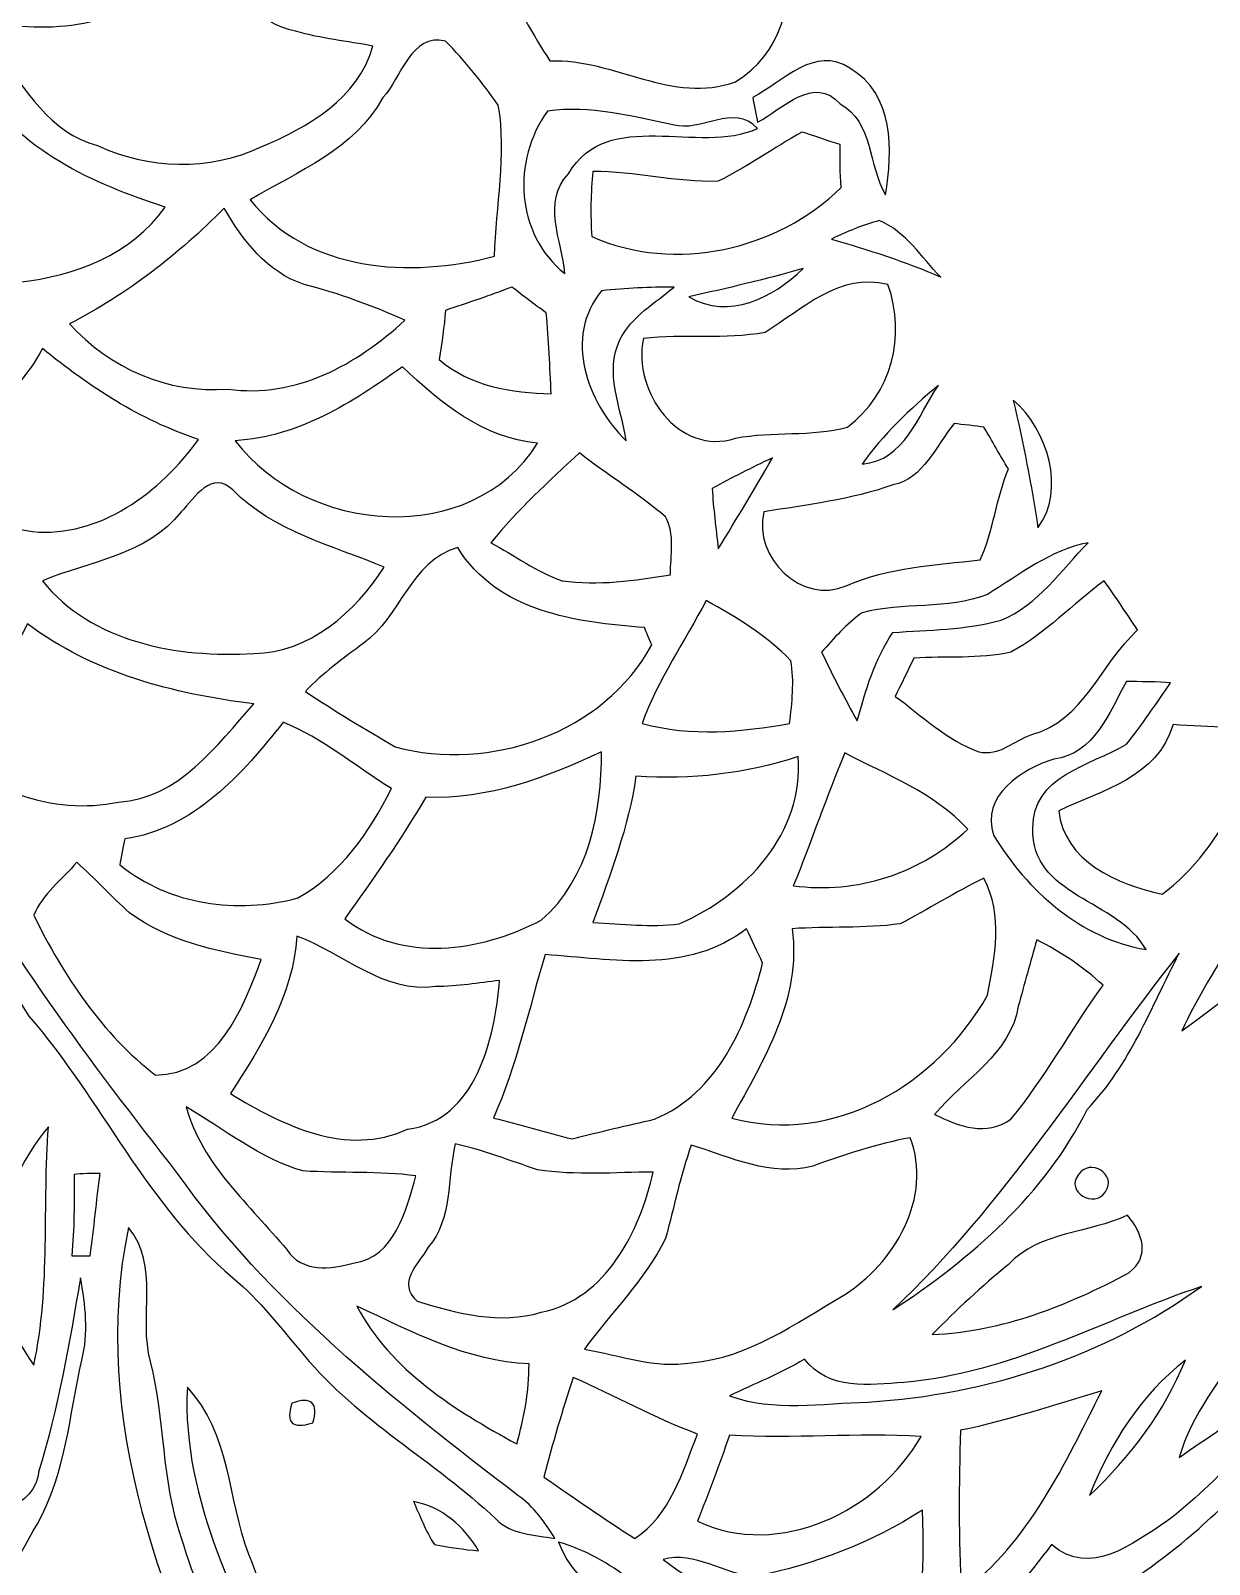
# Model space of a CAD drawing. Extents: x -110 to 93, y -182 to 230.
# Drawn here: x -78.02 to -45.53, y -89.37 to -47.1 of the extents above; entities that cross this region are included whole.
import ezdxf

# ---------------------------------------------------------------- set-up
doc = ezdxf.new("R2010")
doc.units = 0
doc.header["$MEASUREMENT"] = 0
doc.layers.add('LAAG_1', color=7, linetype='CONTINUOUS')

msp = doc.modelspace()

# ---------------------------------------------------------------- linework, layer by layer
at = {"layer": 'LAAG_1', "color": 250}
for points, knots in [([(-64.2507, -44.716), (-62.7593, -45.4616), (-60.862, -46.1046), (-59.4393, -44.953), (-59.4393, -44.953), (-58.7614, -44.3771), (-57.8806, -44.6147), (-57.1349, -44.8852), (-57.1349, -44.8852), (-56.9658, -46.2748), (-57.3382, -47.7655), (-58.5921, -48.5108), (-58.5921, -48.5108), (-60.3203, -49.1555), (-61.9465, -47.8672), (-63.7085, -47.9351), (-63.7085, -47.9351), (-64.1828, -47.2238), (-64.5893, -46.444), (-65.0298, -45.6648), (-65.0298, -45.6648), (-64.7586, -45.3601), (-64.4875, -45.055), (-64.2507, -44.716), (-64.2507, -44.716), (-64.2507, -44.716), (-64.2507, -44.716), (-64.2507, -44.716)], [0, 0, 0, 0, 0.1428571, 0.1428571, 0.1428571, 0.1428571, 0.2857143, 0.2857143, 0.2857143, 0.2857143, 0.4285714, 0.4285714, 0.4285714, 0.4285714, 0.5714286, 0.5714286, 0.5714286, 0.5714286, 0.7142857, 0.7142857, 0.7142857, 0.7142857, 0.8571429, 0.8571429, 0.8571429, 0.8571429, 1, 1, 1, 1]), ([(-78.2782, -46.9857), (-76.4147, -47.1559), (-74.6188, -46.4782), (-73.2293, -45.2924), (-73.2293, -45.2924), (-72.4165, -45.9359), (-71.7727, -46.9184), (-70.722, -47.1223), (-70.722, -47.1223), (-70.0106, -47.3251), (-69.2989, -47.3924), (-68.5876, -47.5285), (-68.5876, -47.5285), (-68.9939, -48.9847), (-70.3834, -49.7649), (-71.6708, -50.3062), (-71.6708, -50.3062), (-73.0942, -50.9843), (-74.7882, -50.9171), (-76.1772, -50.273), (-76.1772, -50.273), (-77.4989, -49.9336), (-78.1766, -48.68), (-78.956, -47.6981), (-78.956, -47.6981), (-78.7863, -47.5285), (-78.4475, -47.1559), (-78.2783, -46.9857), (-78.2783, -46.9857), (-78.2783, -46.9857), (-78.2782, -46.9857), (-78.2782, -46.9857)], [0, 0, 0, 0, 0.125, 0.125, 0.125, 0.125, 0.25, 0.25, 0.25, 0.25, 0.375, 0.375, 0.375, 0.375, 0.5, 0.5, 0.5, 0.5, 0.625, 0.625, 0.625, 0.625, 0.75, 0.75, 0.75, 0.75, 0.875, 0.875, 0.875, 0.875, 1, 1, 1, 1]), ([(-68.3166, -48.9511), (-67.8082, -48.4094), (-67.5374, -47.1559), (-66.588, -47.3924), (-66.588, -47.3924), (-66.0463, -47.9351), (-65.572, -48.5455), (-65.1315, -49.1555), (-65.1315, -49.1555), (-64.8941, -50.5441), (-65.1991, -51.9331), (-65.2334, -53.3223), (-65.2334, -53.3223), (-67.571, -53.9317), (-70.3834, -53.7631), (-71.9761, -51.7641), (-71.9761, -51.7641), (-70.6546, -50.9843), (-69.096, -50.3749), (-68.3166, -48.9511), (-68.3166, -48.9511), (-68.3166, -48.9511), (-68.3166, -48.9511), (-68.3166, -48.9511)], [0, 0, 0, 0, 0.1666667, 0.1666667, 0.1666667, 0.1666667, 0.3333333, 0.3333333, 0.3333333, 0.3333333, 0.5, 0.5, 0.5, 0.5, 0.6666667, 0.6666667, 0.6666667, 0.6666667, 0.8333333, 0.8333333, 0.8333333, 0.8333333, 1, 1, 1, 1]), ([(-58.1176, -48.9511), (-57.3044, -48.5108), (-56.39, -47.4942), (-55.4411, -48.1385), (-55.4411, -48.1385), (-54.2206, -48.8498), (-54.2551, -50.4092), (-54.4584, -51.6284), (-54.4584, -51.6284), (-54.9322, -50.8152), (-54.797, -49.6289), (-55.712, -49.1213), (-55.712, -49.1213), (-56.4235, -48.3076), (-57.3044, -49.2564), (-57.9824, -49.6289), (-57.9824, -49.6289), (-58.016, -49.4598), (-58.084, -49.1213), (-58.1176, -48.9511), (-58.1176, -48.9511), (-58.1176, -48.9511), (-58.1176, -48.9511), (-58.1176, -48.9511)], [0, 0, 0, 0, 0.1666667, 0.1666667, 0.1666667, 0.1666667, 0.3333333, 0.3333333, 0.3333333, 0.3333333, 0.5, 0.5, 0.5, 0.5, 0.6666667, 0.6666667, 0.6666667, 0.6666667, 0.8333333, 0.8333333, 0.8333333, 0.8333333, 1, 1, 1, 1]), ([(-81.8361, -49.9336), (-81.0226, -49.5615), (-80.2773, -48.9847), (-79.4979, -48.5455), (-79.4979, -48.5455), (-78.346, -50.409), (-76.3131, -51.3233), (-74.3141, -51.9663), (-74.3141, -51.9663), (-75.2622, -53.288), (-76.7869, -53.864), (-78.346, -54.0337), (-78.346, -54.0337), (-80.7177, -53.898), (-82.8523, -52.374), (-83.9369, -50.273), (-83.9369, -50.273), (-83.2248, -50.1369), (-82.5137, -50.0696), (-81.8361, -49.9336), (-81.8361, -49.9336), (-81.8361, -49.9336), (-81.8361, -49.9336), (-81.8361, -49.9336)], [0, 0, 0, 0, 0.1666667, 0.1666667, 0.1666667, 0.1666667, 0.3333333, 0.3333333, 0.3333333, 0.3333333, 0.5, 0.5, 0.5, 0.5, 0.6666667, 0.6666667, 0.6666667, 0.6666667, 0.8333333, 0.8333333, 0.8333333, 0.8333333, 1, 1, 1, 1]), ([(-63.3017, -53.7967), (-64.657, -52.7123), (-64.7586, -50.6796), (-63.7762, -49.3236), (-63.7762, -49.3236), (-62.5904, -49.1555), (-61.4719, -49.4598), (-60.3203, -49.6972), (-60.3203, -49.6972), (-59.5402, -49.9336), (-58.6595, -49.0868), (-57.9824, -49.7992), (-57.9824, -49.7992), (-59.6086, -50.5441), (-62.116, -49.1887), (-63.2001, -51.0522), (-63.2001, -51.0522), (-63.9458, -51.8318), (-63.3691, -52.8816), (-63.3017, -53.7967), (-63.3017, -53.7967), (-63.3017, -53.7967), (-63.3017, -53.7967), (-63.3017, -53.7967)], [0, 0, 0, 0, 0.1666667, 0.1666667, 0.1666667, 0.1666667, 0.3333333, 0.3333333, 0.3333333, 0.3333333, 0.5, 0.5, 0.5, 0.5, 0.6666667, 0.6666667, 0.6666667, 0.6666667, 0.8333333, 0.8333333, 0.8333333, 0.8333333, 1, 1, 1, 1]), ([(-59.0667, -51.2549), (-58.2533, -50.8488), (-57.5422, -50.3409), (-56.7624, -49.9005), (-56.7624, -49.9005), (-56.491, -49.9672), (-55.9832, -50.1711), (-55.712, -50.2394), (-55.712, -50.2394), (-55.7118, -50.6449), (-55.712, -51.019), (-55.6781, -51.4252), (-55.6781, -51.4252), (-57.4399, -53.1531), (-60.252, -53.7967), (-62.5567, -52.7801), (-62.5567, -52.7801), (-62.5904, -52.1701), (-62.5904, -51.5607), (-62.5224, -50.9843), (-62.5224, -50.9843), (-61.3703, -50.9843), (-60.2183, -51.289), (-59.0667, -51.2549), (-59.0667, -51.2549), (-59.0667, -51.2549), (-59.0667, -51.2549), (-59.0667, -51.2549)], [0, 0, 0, 0, 0.1428571, 0.1428571, 0.1428571, 0.1428571, 0.2857143, 0.2857143, 0.2857143, 0.2857143, 0.4285714, 0.4285714, 0.4285714, 0.4285714, 0.5714286, 0.5714286, 0.5714286, 0.5714286, 0.7142857, 0.7142857, 0.7142857, 0.7142857, 0.8571429, 0.8571429, 0.8571429, 0.8571429, 1, 1, 1, 1]), ([(-88.0705, -50.4769), (-87.2574, -52.0352), (-87.0198, -53.7967), (-86.512, -55.457), (-86.512, -55.457), (-85.7321, -57.0158), (-85.0888, -58.6422), (-84.7498, -60.3703), (-84.7498, -60.3703), (-83.6993, -63.3513), (-82.1411, -66.1305), (-80.5823, -68.9082), (-80.5823, -68.9082), (-78.7523, -72.3982), (-76.3811, -75.5159), (-73.9751, -78.5999), (-73.9751, -78.5999), (-71.468, -82.123), (-68.0112, -84.867), (-64.5893, -87.4772), (-64.5893, -87.4772), (-64.1488, -87.7825), (-63.8441, -88.2222), (-63.5728, -88.6625), (-63.5728, -88.6625), (-64.115, -88.561), (-64.7925, -88.561), (-65.1991, -88.1208), (-65.1991, -88.1208), (-66.8936, -86.5278), (-68.9939, -85.4098), (-70.485, -83.614), (-70.485, -83.614), (-71.1288, -82.8685), (-71.7047, -82.0889), (-72.4503, -81.4789), (-72.4503, -81.4789), (-74.822, -79.4805), (-76.0759, -76.5661), (-78.0746, -74.2618), (-78.0746, -74.2618), (-80.2773, -70.8405), (-82.3442, -67.2821), (-83.8691, -63.4868), (-83.8691, -63.4868), (-84.5127, -61.5223), (-85.292, -59.5912), (-86.3085, -57.7949), (-86.3085, -57.7949), (-86.8506, -55.3213), (-87.7317, -52.9835), (-88.0705, -50.4769), (-88.0705, -50.4769), (-88.0705, -50.4769), (-88.0705, -50.4769), (-88.0705, -50.4769)], [0, 0, 0, 0, 0.0714286, 0.0714286, 0.0714286, 0.0714286, 0.1428571, 0.1428571, 0.1428571, 0.1428571, 0.2142857, 0.2142857, 0.2142857, 0.2142857, 0.2857143, 0.2857143, 0.2857143, 0.2857143, 0.3571429, 0.3571429, 0.3571429, 0.3571429, 0.4285714, 0.4285714, 0.4285714, 0.4285714, 0.5, 0.5, 0.5, 0.5, 0.5714286, 0.5714286, 0.5714286, 0.5714286, 0.6428571, 0.6428571, 0.6428571, 0.6428571, 0.7142857, 0.7142857, 0.7142857, 0.7142857, 0.7857143, 0.7857143, 0.7857143, 0.7857143, 0.8571429, 0.8571429, 0.8571429, 0.8571429, 0.9285714, 0.9285714, 0.9285714, 0.9285714, 1, 1, 1, 1]), ([(-76.9569, -55.1853), (-75.3643, -54.373), (-73.9411, -53.2546), (-72.6874, -52.0009), (-72.6874, -52.0009), (-72.179, -52.8816), (-71.5013, -53.7631), (-70.485, -54.1014), (-70.485, -54.1014), (-69.5364, -54.3395), (-68.6212, -54.6778), (-67.7065, -55.0844), (-67.7065, -55.0844), (-69.0279, -56.3038), (-70.722, -57.2521), (-72.5861, -56.9815), (-72.5861, -56.9815), (-74.2459, -57.1171), (-75.8385, -56.4058), (-76.957, -55.1853), (-76.957, -55.1853), (-76.957, -55.1853), (-76.9569, -55.1853), (-76.9569, -55.1853)], [0, 0, 0, 0, 0.1666667, 0.1666667, 0.1666667, 0.1666667, 0.3333333, 0.3333333, 0.3333333, 0.3333333, 0.5, 0.5, 0.5, 0.5, 0.6666667, 0.6666667, 0.6666667, 0.6666667, 0.8333333, 0.8333333, 0.8333333, 0.8333333, 1, 1, 1, 1]), ([(-55.949, -52.8478), (-55.5083, -52.6446), (-55.0681, -52.4423), (-54.6278, -52.3403), (-54.6278, -52.3403), (-53.882, -52.6446), (-53.4757, -53.3565), (-52.9337, -53.8982), (-52.9337, -53.8982), (-53.9164, -53.4584), (-54.9322, -53.1531), (-55.9491, -52.848), (-55.9491, -52.848), (-55.9491, -52.848), (-55.949, -52.8478), (-55.949, -52.8478)], [0, 0, 0, 0, 0.25, 0.25, 0.25, 0.25, 0.5, 0.5, 0.5, 0.5, 0.75, 0.75, 0.75, 0.75, 1, 1, 1, 1]), ([(-59.8798, -54.4408), (-58.8289, -54.2029), (-57.7787, -53.9659), (-56.7285, -53.6617), (-56.7285, -53.6617), (-57.5756, -54.4744), (-58.7614, -55.0844), (-59.8798, -54.4408), (-59.8798, -54.4408), (-59.8798, -54.4408), (-59.8798, -54.4408), (-59.8798, -54.4408)], [0, 0, 0, 0, 0.3333333, 0.3333333, 0.3333333, 0.3333333, 0.6666667, 0.6666667, 0.6666667, 0.6666667, 1, 1, 1, 1]), ([(-57.7787, -55.4227), (-56.7285, -54.7797), (-55.7456, -53.7631), (-54.3904, -54.1014), (-54.3904, -54.1014), (-53.882, -55.5247), (-54.2889, -57.1171), (-55.5083, -58.0324), (-55.5083, -58.0324), (-56.491, -58.3028), (-57.5758, -58.1343), (-58.5921, -58.3371), (-58.5921, -58.3371), (-60.1503, -58.8456), (-61.438, -57.0494), (-61.1333, -55.593), (-61.1333, -55.593), (-60.0153, -55.4568), (-58.8973, -55.6261), (-57.7787, -55.4227), (-57.7787, -55.4227), (-57.7787, -55.4227), (-57.7787, -55.4227), (-57.7787, -55.4227)], [0, 0, 0, 0, 0.1666667, 0.1666667, 0.1666667, 0.1666667, 0.3333333, 0.3333333, 0.3333333, 0.3333333, 0.5, 0.5, 0.5, 0.5, 0.6666667, 0.6666667, 0.6666667, 0.6666667, 0.8333333, 0.8333333, 0.8333333, 0.8333333, 1, 1, 1, 1]), ([(-66.588, -54.8134), (-65.9783, -54.6095), (-65.3686, -54.4061), (-64.7586, -54.1697), (-64.7586, -54.1697), (-64.4539, -54.4061), (-64.1488, -54.6436), (-63.8101, -54.8817), (-63.8101, -54.8817), (-63.742, -55.6261), (-63.7085, -56.3717), (-63.6743, -57.1171), (-63.6743, -57.1171), (-64.7586, -57.0835), (-65.9106, -56.9143), (-66.7581, -56.1688), (-66.7581, -56.1688), (-66.6899, -55.6944), (-66.6222, -55.2536), (-66.588, -54.8134), (-66.588, -54.8134), (-66.588, -54.8134), (-66.588, -54.8134), (-66.588, -54.8134)], [0, 0, 0, 0, 0.1666667, 0.1666667, 0.1666667, 0.1666667, 0.3333333, 0.3333333, 0.3333333, 0.3333333, 0.5, 0.5, 0.5, 0.5, 0.6666667, 0.6666667, 0.6666667, 0.6666667, 0.8333333, 0.8333333, 0.8333333, 0.8333333, 1, 1, 1, 1]), ([(-62.2857, -54.2717), (-61.6079, -54.2029), (-60.9638, -54.1697), (-60.2864, -54.1697), (-60.2864, -54.1697), (-60.7943, -54.6095), (-61.4719, -54.983), (-61.7772, -55.6261), (-61.7772, -55.6261), (-62.2176, -56.5071), (-61.743, -57.4902), (-61.608, -58.4048), (-61.608, -58.4048), (-62.6917, -57.3551), (-63.3357, -55.5589), (-62.2857, -54.2717), (-62.2857, -54.2717), (-62.2857, -54.2717), (-62.2857, -54.2717), (-62.2857, -54.2717)], [0, 0, 0, 0, 0.2, 0.2, 0.2, 0.2, 0.4, 0.4, 0.4, 0.4, 0.6, 0.6, 0.6, 0.6, 0.8, 0.8, 0.8, 0.8, 1, 1, 1, 1]), ([(-77.7024, -55.863), (-76.4147, -56.9143), (-75.0257, -57.8285), (-73.3991, -58.3707), (-73.3991, -58.3707), (-74.449, -59.8275), (-76.1095, -61.0816), (-77.9733, -60.9125), (-77.9733, -60.9125), (-79.4302, -60.6755), (-80.8534, -60.1665), (-82.0731, -59.2859), (-82.0731, -59.2859), (-82.005, -59.1162), (-81.8697, -58.7778), (-81.802, -58.5745), (-81.802, -58.5745), (-80.074, -58.3707), (-78.5155, -57.4224), (-77.7024, -55.8631), (-77.7024, -55.8631), (-77.7024, -55.8631), (-77.7024, -55.863), (-77.7024, -55.863)], [0, 0, 0, 0, 0.1666667, 0.1666667, 0.1666667, 0.1666667, 0.3333333, 0.3333333, 0.3333333, 0.3333333, 0.5, 0.5, 0.5, 0.5, 0.6666667, 0.6666667, 0.6666667, 0.6666667, 0.8333333, 0.8333333, 0.8333333, 0.8333333, 1, 1, 1, 1]), ([(-72.3824, -58.4048), (-70.6206, -58.3028), (-69.1637, -57.3551), (-67.7747, -56.3717), (-67.7747, -56.3717), (-66.7242, -57.3551), (-65.572, -58.3371), (-64.047, -58.4726), (-64.047, -58.4726), (-65.8772, -61.3863), (-70.4514, -60.9802), (-72.3824, -58.4048), (-72.3824, -58.4048), (-72.3824, -58.4048), (-72.3824, -58.4048), (-72.3824, -58.4048)], [0, 0, 0, 0, 0.25, 0.25, 0.25, 0.25, 0.5, 0.5, 0.5, 0.5, 0.75, 0.75, 0.75, 0.75, 1, 1, 1, 1]), ([(-55.1021, -59.0489), (-54.5259, -58.2358), (-53.7807, -57.5243), (-53.0012, -56.8807), (-53.0012, -56.8807), (-53.5773, -57.7271), (-53.9164, -58.9465), (-55.1021, -59.049), (-55.1021, -59.049), (-55.1021, -59.049), (-55.1021, -59.0489), (-55.1021, -59.0489)], [0, 0, 0, 0, 0.3333333, 0.3333333, 0.3333333, 0.3333333, 0.6666667, 0.6666667, 0.6666667, 0.6666667, 1, 1, 1, 1]), ([(-50.9343, -57.2862), (-49.9853, -58.1001), (-49.4775, -59.7603), (-50.2566, -60.8106), (-50.2566, -60.8106), (-50.4266, -59.6242), (-50.6633, -58.4726), (-50.9343, -57.2862), (-50.9343, -57.2862), (-50.9343, -57.2862), (-50.9343, -57.2862), (-50.9343, -57.2862)], [0, 0, 0, 0, 0.3333333, 0.3333333, 0.3333333, 0.3333333, 0.6666667, 0.6666667, 0.6666667, 0.6666667, 1, 1, 1, 1]), ([(-54.2551, -59.6242), (-53.4078, -59.4555), (-53.069, -58.5405), (-52.5607, -57.9305), (-52.5607, -57.9305), (-52.3577, -57.9645), (-51.951, -57.9981), (-51.7477, -58.0324), (-51.7477, -58.0324), (-51.5103, -58.4048), (-51.3069, -58.8115), (-51.0697, -59.1839), (-51.0697, -59.1839), (-51.409, -59.9978), (-51.4768, -60.8782), (-51.849, -61.6916), (-51.849, -61.6916), (-53.1031, -61.8266), (-54.3571, -61.8949), (-55.5427, -62.4025), (-55.5427, -62.4025), (-56.7624, -62.9457), (-58.1176, -61.6238), (-57.8123, -60.3703), (-57.8123, -60.3703), (-56.6268, -60.1663), (-55.407, -60.0314), (-54.2551, -59.6243), (-54.2551, -59.6243), (-54.2551, -59.6243), (-54.2551, -59.6242), (-54.2551, -59.6242)], [0, 0, 0, 0, 0.125, 0.125, 0.125, 0.125, 0.25, 0.25, 0.25, 0.25, 0.375, 0.375, 0.375, 0.375, 0.5, 0.5, 0.5, 0.5, 0.625, 0.625, 0.625, 0.625, 0.75, 0.75, 0.75, 0.75, 0.875, 0.875, 0.875, 0.875, 1, 1, 1, 1]), ([(-65.3347, -61.2172), (-64.5893, -60.3025), (-63.7421, -59.5229), (-62.8954, -58.7437), (-62.8954, -58.7437), (-62.116, -59.3537), (-61.2687, -59.8616), (-60.5231, -60.5059), (-60.5231, -60.5059), (-60.252, -60.9802), (-60.3877, -61.5561), (-60.3877, -62.0983), (-60.3877, -62.0983), (-61.3703, -62.2674), (-62.3872, -62.4025), (-63.3691, -62.2674), (-63.3691, -62.2674), (-64.0809, -62.0304), (-64.6909, -61.5561), (-65.3347, -61.2172), (-65.3347, -61.2172), (-65.3347, -61.2172), (-65.3347, -61.2172), (-65.3347, -61.2172)], [0, 0, 0, 0, 0.1666667, 0.1666667, 0.1666667, 0.1666667, 0.3333333, 0.3333333, 0.3333333, 0.3333333, 0.5, 0.5, 0.5, 0.5, 0.6666667, 0.6666667, 0.6666667, 0.6666667, 0.8333333, 0.8333333, 0.8333333, 0.8333333, 1, 1, 1, 1]), ([(-59.2359, -59.7256), (-58.6939, -59.4214), (-58.1517, -59.1503), (-57.5758, -58.8799), (-57.5758, -58.8799), (-58.0498, -59.7256), (-58.5579, -60.5395), (-59.0667, -61.3863), (-59.0667, -61.3863), (-59.1343, -60.8106), (-59.2018, -60.2684), (-59.2359, -59.7256), (-59.2359, -59.7256), (-59.2359, -59.7256), (-59.2359, -59.7256), (-59.2359, -59.7256)], [0, 0, 0, 0, 0.25, 0.25, 0.25, 0.25, 0.5, 0.5, 0.5, 0.5, 0.75, 0.75, 0.75, 0.75, 1, 1, 1, 1]), ([(-73.8734, -60.3702), (-73.5007, -59.9631), (-73.0264, -59.2182), (-72.4503, -59.7603), (-72.4503, -59.7603), (-71.3319, -60.9125), (-69.7059, -61.285), (-68.2825, -61.8949), (-68.2825, -61.8949), (-69.0619, -63.1147), (-70.3495, -64.2664), (-71.8742, -64.2664), (-71.8742, -64.2664), (-73.9751, -64.4026), (-76.347, -63.9624), (-77.7024, -62.2674), (-77.7024, -62.2674), (-76.3811, -61.7253), (-74.8221, -61.5561), (-73.8735, -60.3703), (-73.8735, -60.3703), (-73.8735, -60.3703), (-73.8734, -60.3702), (-73.8734, -60.3702)], [0, 0, 0, 0, 0.1666667, 0.1666667, 0.1666667, 0.1666667, 0.3333333, 0.3333333, 0.3333333, 0.3333333, 0.5, 0.5, 0.5, 0.5, 0.6666667, 0.6666667, 0.6666667, 0.6666667, 0.8333333, 0.8333333, 0.8333333, 0.8333333, 1, 1, 1, 1]), ([(-86.3422, -60.9455), (-85.8001, -61.0138), (-85.5631, -61.5902), (-85.1904, -61.9291), (-85.1904, -61.9291), (-86.5456, -64.775), (-87.5283, -67.7901), (-88.3755, -70.8064), (-88.3755, -70.8064), (-88.6802, -74.6353), (-88.8839, -78.5315), (-87.8672, -82.2591), (-87.8672, -82.2591), (-87.1217, -84.7656), (-86.4781, -87.3416), (-86.1731, -89.9166), (-86.1731, -89.9166), (-85.9356, -89.9166), (-85.4615, -89.9166), (-85.2243, -89.9496), (-85.2243, -89.9496), (-82.988, -86.2231), (-83.1911, -81.751), (-82.1069, -77.6841), (-82.1069, -77.6841), (-81.3276, -78.6335), (-80.955, -79.8199), (-80.2437, -80.8018), (-80.2437, -80.8018), (-79.1591, -83.004), (-78.956, -85.4775), (-78.7863, -87.8833), (-78.7863, -87.8833), (-78.2782, -87.7135), (-77.8716, -87.3752), (-77.8039, -86.8331), (-77.8039, -86.8331), (-77.2617, -85.0709), (-76.957, -83.2753), (-76.6517, -81.4789), (-76.6517, -81.4789), (-76.5163, -82.2244), (-76.4147, -83.004), (-76.6181, -83.7496), (-76.6181, -83.7496), (-76.9569, -85.2738), (-77.0583, -86.8673), (-77.8378, -88.2558), (-77.8378, -88.2558), (-78.4473, -89.3066), (-78.9896, -90.4245), (-79.8371, -91.3051), (-79.8371, -91.3051), (-79.8706, -89.2046), (-79.8707, -87.1041), (-79.9387, -85.0037), (-79.9387, -85.0037), (-80.311, -83.2068), (-80.311, -81.2761), (-81.3276, -79.6837), (-81.3276, -79.6837), (-82.4461, -83.1732), (-82.6492, -86.9009), (-84.3093, -90.2219), (-84.3093, -90.2219), (-85.0888, -91.7122), (-85.8343, -93.2711), (-86.9862, -94.5582), (-86.9862, -94.5582), (-87.2233, -92.8639), (-86.9183, -91.1696), (-87.2233, -89.5099), (-87.2233, -89.5099), (-87.8333, -85.6468), (-89.0191, -81.8856), (-89.1886, -77.9562), (-89.1886, -77.9562), (-89.426, -75.6851), (-89.3241, -73.3818), (-89.0871, -71.1111), (-89.0871, -71.1111), (-88.2398, -67.7225), (-87.6298, -64.2328), (-86.3422, -60.9455), (-86.3422, -60.9455), (-86.3422, -60.9455), (-86.3422, -60.9455), (-86.3422, -60.9455)], [0, 0, 0, 0, 0.0454545, 0.0454545, 0.0454545, 0.0454545, 0.0909091, 0.0909091, 0.0909091, 0.0909091, 0.1363636, 0.1363636, 0.1363636, 0.1363636, 0.1818182, 0.1818182, 0.1818182, 0.1818182, 0.2272727, 0.2272727, 0.2272727, 0.2272727, 0.2727273, 0.2727273, 0.2727273, 0.2727273, 0.3181818, 0.3181818, 0.3181818, 0.3181818, 0.3636364, 0.3636364, 0.3636364, 0.3636364, 0.4090909, 0.4090909, 0.4090909, 0.4090909, 0.4545455, 0.4545455, 0.4545455, 0.4545455, 0.5, 0.5, 0.5, 0.5, 0.5454545, 0.5454545, 0.5454545, 0.5454545, 0.5909091, 0.5909091, 0.5909091, 0.5909091, 0.6363636, 0.6363636, 0.6363636, 0.6363636, 0.6818182, 0.6818182, 0.6818182, 0.6818182, 0.7272727, 0.7272727, 0.7272727, 0.7272727, 0.7727273, 0.7727273, 0.7727273, 0.7727273, 0.8181818, 0.8181818, 0.8181818, 0.8181818, 0.8636364, 0.8636364, 0.8636364, 0.8636364, 0.9090909, 0.9090909, 0.9090909, 0.9090909, 0.9545455, 0.9545455, 0.9545455, 0.9545455, 1, 1, 1, 1]), ([(-51.646, -62.641), (-50.7652, -62.0983), (-49.9177, -61.4206), (-48.8676, -61.2172), (-48.8676, -61.2172), (-49.613, -61.9627), (-50.2566, -62.9457), (-51.273, -63.3513), (-51.273, -63.3513), (-52.2557, -63.623), (-53.2723, -63.623), (-54.2551, -63.6902), (-54.2551, -63.6902), (-54.7631, -64.436), (-55.0005, -65.2831), (-55.2378, -66.1305), (-55.2378, -66.1305), (-55.5763, -65.5211), (-55.9149, -64.8771), (-56.2199, -64.2328), (-56.2199, -64.2328), (-55.8813, -63.8603), (-55.5427, -63.4538), (-55.1021, -63.1485), (-55.1021, -63.1485), (-53.9839, -62.8438), (-52.7645, -63.0813), (-51.646, -62.641), (-51.646, -62.641), (-51.646, -62.641), (-51.646, -62.641), (-51.646, -62.641)], [0, 0, 0, 0, 0.125, 0.125, 0.125, 0.125, 0.25, 0.25, 0.25, 0.25, 0.375, 0.375, 0.375, 0.375, 0.5, 0.5, 0.5, 0.5, 0.625, 0.625, 0.625, 0.625, 0.75, 0.75, 0.75, 0.75, 0.875, 0.875, 0.875, 0.875, 1, 1, 1, 1]), ([(-68.8587, -63.996), (-67.8082, -63.2504), (-67.571, -61.7253), (-66.2495, -61.3527), (-66.2495, -61.3527), (-65.1655, -63.1147), (-62.9971, -63.4196), (-61.0995, -63.5556), (-61.0995, -63.5556), (-61.0657, -63.6564), (-60.9638, -63.8945), (-60.8964, -64.029), (-60.8964, -64.029), (-62.2176, -66.4688), (-65.3686, -67.5538), (-67.9778, -66.8425), (-67.9778, -66.8425), (-68.7907, -66.3669), (-69.6382, -65.8594), (-70.4514, -65.3173), (-70.4514, -65.3173), (-69.977, -64.8092), (-69.401, -64.4026), (-68.8587, -63.996), (-68.8587, -63.996), (-68.8587, -63.996), (-68.8587, -63.996), (-68.8587, -63.996)], [0, 0, 0, 0, 0.1428571, 0.1428571, 0.1428571, 0.1428571, 0.2857143, 0.2857143, 0.2857143, 0.2857143, 0.4285714, 0.4285714, 0.4285714, 0.4285714, 0.5714286, 0.5714286, 0.5714286, 0.5714286, 0.7142857, 0.7142857, 0.7142857, 0.7142857, 0.8571429, 0.8571429, 0.8571429, 0.8571429, 1, 1, 1, 1]), ([(-51.0019, -64.2328), (-50.0536, -63.7243), (-49.3079, -62.9115), (-48.4272, -62.2674), (-48.4272, -62.2674), (-48.1219, -62.7076), (-47.8171, -63.1485), (-47.5124, -63.623), (-47.5124, -63.623), (-48.5289, -64.5717), (-49.0029, -66.1305), (-50.4266, -66.5031), (-50.4266, -66.5031), (-50.9003, -66.6722), (-51.3408, -67.1131), (-51.8827, -66.9769), (-51.8827, -66.9769), (-52.7645, -66.6722), (-53.4421, -65.995), (-54.1873, -65.4522), (-54.1873, -65.4522), (-54.0517, -65.1816), (-53.8146, -64.673), (-53.6792, -64.4026), (-53.6792, -64.4026), (-52.7978, -64.3343), (-51.8827, -64.4362), (-51.0019, -64.2328), (-51.0019, -64.2328), (-51.0019, -64.2328), (-51.0019, -64.2328), (-51.0019, -64.2328)], [0, 0, 0, 0, 0.125, 0.125, 0.125, 0.125, 0.25, 0.25, 0.25, 0.25, 0.375, 0.375, 0.375, 0.375, 0.5, 0.5, 0.5, 0.5, 0.625, 0.625, 0.625, 0.625, 0.75, 0.75, 0.75, 0.75, 0.875, 0.875, 0.875, 0.875, 1, 1, 1, 1]), ([(-61.1669, -66.1982), (-60.7266, -64.9784), (-59.9811, -63.9277), (-59.4053, -62.8096), (-59.4053, -62.8096), (-58.5579, -63.2845), (-57.7449, -63.7585), (-57.0677, -64.4703), (-57.0677, -64.4703), (-56.9658, -65.0456), (-57.0333, -65.622), (-57.1008, -66.1982), (-57.1008, -66.1982), (-58.4226, -66.4357), (-59.8116, -66.5703), (-61.1669, -66.1982), (-61.1669, -66.1982), (-61.1669, -66.1982), (-61.1669, -66.1982), (-61.1669, -66.1982)], [0, 0, 0, 0, 0.2, 0.2, 0.2, 0.2, 0.4, 0.4, 0.4, 0.4, 0.6, 0.6, 0.6, 0.6, 0.8, 0.8, 0.8, 0.8, 1, 1, 1, 1]), ([(-80.5823, -66.6384), (-80.108, -65.3509), (-78.6846, -64.7062), (-78.1089, -63.4538), (-78.1089, -63.4538), (-76.3131, -64.8092), (-74.1104, -65.3845), (-71.8742, -65.6556), (-71.8742, -65.6556), (-72.8907, -66.8078), (-73.9411, -68.2646), (-75.6015, -68.3665), (-75.6015, -68.3665), (-77.4307, -68.7395), (-79.3622, -68.0276), (-80.5823, -66.6386), (-80.5823, -66.6386), (-80.5823, -66.6386), (-80.5823, -66.6384), (-80.5823, -66.6384)], [0, 0, 0, 0, 0.2, 0.2, 0.2, 0.2, 0.4, 0.4, 0.4, 0.4, 0.6, 0.6, 0.6, 0.6, 0.8, 0.8, 0.8, 0.8, 1, 1, 1, 1]), ([(-49.8164, -67.1808), (-48.6982, -67.0452), (-48.2915, -65.8931), (-47.8171, -65.0456), (-47.8171, -65.0456), (-47.5122, -65.0456), (-46.9027, -65.0456), (-46.5974, -65.0803), (-46.5974, -65.0803), (-47.0043, -65.6556), (-47.377, -66.2314), (-47.8171, -66.7741), (-47.8171, -66.7741), (-48.7999, -67.3504), (-50.4266, -67.6552), (-50.3922, -69.0785), (-50.3922, -69.0785), (-50.4599, -70.9756), (-48.0542, -71.0428), (-47.2746, -72.4324), (-47.2746, -72.4324), (-49.0709, -72.1277), (-50.5616, -70.8064), (-51.4768, -69.2817), (-51.4768, -69.2817), (-51.849, -68.1974), (-50.6969, -67.4518), (-49.8164, -67.1808), (-49.8164, -67.1808), (-49.8164, -67.1808), (-49.8164, -67.1808), (-49.8164, -67.1808)], [0, 0, 0, 0, 0.125, 0.125, 0.125, 0.125, 0.25, 0.25, 0.25, 0.25, 0.375, 0.375, 0.375, 0.375, 0.5, 0.5, 0.5, 0.5, 0.625, 0.625, 0.625, 0.625, 0.75, 0.75, 0.75, 0.75, 0.875, 0.875, 0.875, 0.875, 1, 1, 1, 1]), ([(-75.432, -69.3832), (-73.5346, -69.111), (-72.179, -67.5869), (-71.0611, -66.1641), (-71.0611, -66.1641), (-69.977, -66.6044), (-69.0621, -67.3835), (-68.0794, -67.9935), (-68.0794, -67.9935), (-68.6889, -69.2134), (-69.4687, -70.3315), (-70.6548, -71.0092), (-70.6548, -71.0092), (-72.3485, -71.4505), (-74.1785, -71.2126), (-75.5672, -70.0951), (-75.5672, -70.0951), (-75.5336, -69.9247), (-75.4659, -69.5523), (-75.432, -69.3832), (-75.432, -69.3832), (-75.432, -69.3832), (-75.432, -69.3832), (-75.432, -69.3832)], [0, 0, 0, 0, 0.1666667, 0.1666667, 0.1666667, 0.1666667, 0.3333333, 0.3333333, 0.3333333, 0.3333333, 0.5, 0.5, 0.5, 0.5, 0.6666667, 0.6666667, 0.6666667, 0.6666667, 0.8333333, 0.8333333, 0.8333333, 0.8333333, 1, 1, 1, 1]), ([(-46.5295, -66.2314), (-46.0216, -66.2654), (-45.5131, -66.2656), (-45.005, -66.3339), (-45.005, -66.3339), (-44.9368, -66.9769), (-44.6323, -67.6552), (-44.7677, -68.3323), (-44.7677, -68.3323), (-45.2762, -69.3153), (-45.9535, -70.2636), (-46.8348, -70.9079), (-46.8348, -70.9079), (-48.0542, -70.6366), (-49.5453, -69.9932), (-49.6806, -68.6035), (-49.6806, -68.6035), (-48.4605, -68.0276), (-46.9699, -67.6888), (-46.5295, -66.2314), (-46.5295, -66.2314), (-46.5295, -66.2314), (-46.5295, -66.2314), (-46.5295, -66.2314)], [0, 0, 0, 0, 0.1666667, 0.1666667, 0.1666667, 0.1666667, 0.3333333, 0.3333333, 0.3333333, 0.3333333, 0.5, 0.5, 0.5, 0.5, 0.6666667, 0.6666667, 0.6666667, 0.6666667, 0.8333333, 0.8333333, 0.8333333, 0.8333333, 1, 1, 1, 1]), ([(-67.1308, -68.231), (-65.4022, -68.2987), (-63.8101, -67.6888), (-62.2857, -66.9769), (-62.2857, -66.9769), (-62.2857, -68.6376), (-62.6244, -70.4666), (-63.946, -71.6192), (-63.946, -71.6192), (-65.6395, -72.5001), (-67.7747, -72.8054), (-69.3671, -71.5856), (-69.3671, -71.5856), (-68.5876, -70.5012), (-67.8082, -69.3832), (-67.1308, -68.231), (-67.1308, -68.231), (-67.1308, -68.231), (-67.1308, -68.231), (-67.1308, -68.231)], [0, 0, 0, 0, 0.2, 0.2, 0.2, 0.2, 0.4, 0.4, 0.4, 0.4, 0.6, 0.6, 0.6, 0.6, 0.8, 0.8, 0.8, 0.8, 1, 1, 1, 1]), ([(-61.3363, -67.6552), (-59.8116, -67.7572), (-58.321, -67.5869), (-56.8642, -67.1131), (-56.8642, -67.1131), (-56.6947, -69.2134), (-58.321, -70.9419), (-60.1503, -71.7211), (-60.1503, -71.7211), (-60.9299, -71.8224), (-61.7092, -71.7211), (-62.5224, -71.6864), (-62.5224, -71.6864), (-62.048, -70.3649), (-61.5397, -69.0442), (-61.3363, -67.6552), (-61.3363, -67.6552), (-61.3363, -67.6552), (-61.3363, -67.6552), (-61.3363, -67.6552)], [0, 0, 0, 0, 0.2, 0.2, 0.2, 0.2, 0.4, 0.4, 0.4, 0.4, 0.6, 0.6, 0.6, 0.6, 0.8, 0.8, 0.8, 0.8, 1, 1, 1, 1]), ([(-55.5763, -67.011), (-54.4241, -67.621), (-53.1374, -68.0955), (-52.188, -69.111), (-52.188, -69.111), (-53.4757, -70.3315), (-55.2378, -70.9079), (-56.9997, -70.6709), (-56.9997, -70.6709), (-56.491, -69.4509), (-56.085, -68.1974), (-55.5763, -67.011), (-55.5763, -67.011), (-55.5763, -67.011), (-55.5763, -67.011), (-55.5763, -67.011)], [0, 0, 0, 0, 0.25, 0.25, 0.25, 0.25, 0.5, 0.5, 0.5, 0.5, 0.75, 0.75, 0.75, 0.75, 1, 1, 1, 1]), ([(-76.7533, -70.0262), (-76.2451, -70.4664), (-75.8048, -70.9756), (-75.2968, -71.4164), (-75.2968, -71.4164), (-74.2459, -72.1954), (-72.9246, -72.4665), (-71.6708, -72.7035), (-71.6708, -72.7035), (-72.1454, -74.0248), (-72.8908, -75.8884), (-74.5848, -75.8884), (-74.5848, -75.8884), (-76.042, -74.7704), (-77.1262, -73.1439), (-77.9394, -71.4836), (-77.9394, -71.4836), (-77.7024, -70.9077), (-77.1598, -70.5012), (-76.7533, -70.0262)], [0, 0, 0, 0, 0.2, 0.2, 0.2, 0.2, 0.4, 0.4, 0.4, 0.4, 0.6, 0.6, 0.6, 0.6, 0.8, 0.8, 0.8, 0.8, 1, 1, 1, 1]), ([(-46.2921, -74.6689), (-45.4113, -72.839), (-44.2593, -71.1789), (-42.8023, -69.7893), (-42.8023, -69.7893), (-42.4637, -70.1281), (-42.1249, -70.4666), (-41.752, -70.8064), (-41.752, -70.8064), (-43.1753, -72.1954), (-44.6664, -73.5169), (-46.2922, -74.6691), (-46.2922, -74.6691), (-46.2922, -74.6691), (-46.2921, -74.6689), (-46.2921, -74.6689)], [0, 0, 0, 0, 0.25, 0.25, 0.25, 0.25, 0.5, 0.5, 0.5, 0.5, 0.75, 0.75, 0.75, 0.75, 1, 1, 1, 1]), ([(-54.0517, -71.7211), (-53.2723, -71.3143), (-52.5269, -70.8406), (-51.7477, -70.4666), (-51.7477, -70.4666), (-51.2057, -71.4836), (-51.4427, -72.6363), (-51.646, -73.686), (-51.646, -73.686), (-53.0012, -76.1253), (-55.8813, -77.8543), (-58.694, -77.0742), (-58.694, -77.0742), (-57.8123, -75.4476), (-56.7624, -73.788), (-57.0333, -71.8562), (-57.0333, -71.8562), (-56.0508, -71.7883), (-55.0348, -71.8562), (-54.0517, -71.7211), (-54.0517, -71.7211), (-54.0517, -71.7211), (-54.0517, -71.7211), (-54.0517, -71.7211)], [0, 0, 0, 0, 0.1666667, 0.1666667, 0.1666667, 0.1666667, 0.3333333, 0.3333333, 0.3333333, 0.3333333, 0.5, 0.5, 0.5, 0.5, 0.6666667, 0.6666667, 0.6666667, 0.6666667, 0.8333333, 0.8333333, 0.8333333, 0.8333333, 1, 1, 1, 1]), ([(-63.8441, -72.5673), (-61.9804, -72.7035), (-59.9134, -73.1103), (-58.2871, -71.8562), (-58.2871, -71.8562), (-58.1517, -72.1618), (-57.9824, -72.5003), (-57.8469, -72.8054), (-57.8469, -72.8054), (-58.2871, -74.5329), (-59.0667, -76.3628), (-60.8281, -77.1083), (-60.8281, -77.1083), (-61.5741, -77.2781), (-62.3194, -77.4466), (-63.0985, -77.6505), (-63.0985, -77.6505), (-63.8101, -77.4807), (-64.5218, -77.2438), (-65.267, -77.0742), (-65.267, -77.0742), (-64.6234, -75.6172), (-64.2843, -74.0595), (-63.8441, -72.5675), (-63.8441, -72.5675), (-63.8441, -72.5675), (-63.8441, -72.5673), (-63.8441, -72.5673)], [0, 0, 0, 0, 0.1428571, 0.1428571, 0.1428571, 0.1428571, 0.2857143, 0.2857143, 0.2857143, 0.2857143, 0.4285714, 0.4285714, 0.4285714, 0.4285714, 0.5714286, 0.5714286, 0.5714286, 0.5714286, 0.7142857, 0.7142857, 0.7142857, 0.7142857, 0.8571429, 0.8571429, 0.8571429, 0.8571429, 1, 1, 1, 1]), ([(-70.6883, -72.0605), (-69.4009, -72.5343), (-68.2825, -73.6518), (-66.8594, -73.449), (-66.8594, -73.449), (-66.2494, -73.449), (-65.6736, -73.3471), (-65.0975, -73.2804), (-65.0975, -73.2804), (-65.2334, -74.8717), (-65.7415, -77.1425), (-67.6389, -77.3794), (-67.6389, -77.3794), (-69.2989, -78.1585), (-71.095, -77.2781), (-72.518, -76.397), (-72.518, -76.397), (-71.6374, -75.0414), (-70.79, -73.686), (-70.6884, -72.0605), (-70.6884, -72.0605), (-70.6884, -72.0605), (-70.6883, -72.0605), (-70.6883, -72.0605)], [0, 0, 0, 0, 0.1666667, 0.1666667, 0.1666667, 0.1666667, 0.3333333, 0.3333333, 0.3333333, 0.3333333, 0.5, 0.5, 0.5, 0.5, 0.6666667, 0.6666667, 0.6666667, 0.6666667, 0.8333333, 0.8333333, 0.8333333, 0.8333333, 1, 1, 1, 1]), ([(-50.7994, -73.9918), (-50.629, -73.3818), (-50.46, -72.7718), (-50.2903, -72.1618), (-50.2903, -72.1618), (-49.613, -72.5001), (-49.0029, -72.9063), (-48.4607, -73.4154), (-48.4607, -73.4154), (-49.3419, -74.6353), (-50.0536, -75.9568), (-51.0019, -77.1083), (-51.0019, -77.1083), (-51.6799, -77.5821), (-52.4254, -77.3122), (-53.1031, -76.9723), (-53.1031, -76.9723), (-52.2896, -75.9908), (-51.0019, -75.3131), (-50.7994, -73.9918), (-50.7994, -73.9918), (-50.7994, -73.9918), (-50.7994, -73.9918), (-50.7994, -73.9918)], [0, 0, 0, 0, 0.1666667, 0.1666667, 0.1666667, 0.1666667, 0.3333333, 0.3333333, 0.3333333, 0.3333333, 0.5, 0.5, 0.5, 0.5, 0.6666667, 0.6666667, 0.6666667, 0.6666667, 0.8333333, 0.8333333, 0.8333333, 0.8333333, 1, 1, 1, 1]), ([(-54.2551, -82.361), (-51.1716, -79.4456), (-48.9689, -75.8217), (-46.3602, -72.5343), (-46.3602, -72.5343), (-47.1392, -74.0248), (-47.7156, -75.6174), (-48.9017, -76.8372), (-48.9017, -76.8372), (-50.0536, -79.1756), (-52.0865, -80.9373), (-54.2551, -82.361), (-54.2551, -82.361), (-54.2551, -82.361), (-54.2551, -82.361), (-54.2551, -82.361)], [0, 0, 0, 0, 0.25, 0.25, 0.25, 0.25, 0.5, 0.5, 0.5, 0.5, 0.75, 0.75, 0.75, 0.75, 1, 1, 1, 1]), ([(-41.481, -74.1946), (-40.8713, -73.686), (-40.2272, -73.2804), (-39.516, -72.9746), (-39.516, -72.9746), (-40.4643, -76.1931), (-41.481, -79.4115), (-42.1249, -82.6989), (-42.1249, -82.6989), (-43.1417, -84.2919), (-44.8355, -85.3757), (-46.3602, -86.4265), (-46.3602, -86.4265), (-46.0216, -85.2407), (-45.2084, -84.2577), (-44.5304, -83.2417), (-44.5304, -83.2417), (-43.4803, -81.8519), (-42.667, -80.2931), (-41.9557, -78.7343), (-41.9557, -78.7343), (-42.4637, -78.5658), (-43.006, -78.3965), (-43.5481, -78.1922), (-43.5481, -78.1922), (-42.9717, -77.9894), (-42.3617, -77.786), (-41.7863, -77.6164), (-41.7863, -77.6164), (-41.8196, -76.4642), (-41.854, -75.2789), (-41.481, -74.1946), (-41.481, -74.1946), (-41.481, -74.1946), (-41.481, -74.1946), (-41.481, -74.1946)], [0, 0, 0, 0, 0.1111111, 0.1111111, 0.1111111, 0.1111111, 0.2222222, 0.2222222, 0.2222222, 0.2222222, 0.3333333, 0.3333333, 0.3333333, 0.3333333, 0.4444444, 0.4444444, 0.4444444, 0.4444444, 0.5555556, 0.5555556, 0.5555556, 0.5555556, 0.6666667, 0.6666667, 0.6666667, 0.6666667, 0.7777778, 0.7777778, 0.7777778, 0.7777778, 0.8888889, 0.8888889, 0.8888889, 0.8888889, 1, 1, 1, 1]), ([(-73.738, -76.7689), (-72.6874, -77.3794), (-71.7047, -78.1922), (-70.5186, -78.5315), (-70.5186, -78.5315), (-69.4687, -78.5999), (-68.4182, -78.5315), (-67.4015, -78.6671), (-67.4015, -78.6671), (-67.6728, -79.616), (-67.9778, -80.9031), (-69.1293, -81.0729), (-69.1293, -81.0729), (-69.7398, -81.2425), (-70.5529, -81.3433), (-70.9595, -80.6999), (-70.9595, -80.6999), (-71.9761, -79.4805), (-73.2974, -78.3624), (-73.738, -76.7689), (-73.738, -76.7689), (-73.738, -76.7689), (-73.738, -76.7689), (-73.738, -76.7689)], [0, 0, 0, 0, 0.1666667, 0.1666667, 0.1666667, 0.1666667, 0.3333333, 0.3333333, 0.3333333, 0.3333333, 0.5, 0.5, 0.5, 0.5, 0.6666667, 0.6666667, 0.6666667, 0.6666667, 0.8333333, 0.8333333, 0.8333333, 0.8333333, 1, 1, 1, 1]), ([(-79.1929, -80.5642), (-78.7523, -79.4115), (-78.3124, -78.2264), (-77.5328, -77.3122), (-77.5328, -77.3122), (-77.7024, -79.4805), (-77.4648, -81.717), (-77.9394, -83.8853), (-77.9394, -83.8853), (-78.651, -82.9021), (-78.9896, -81.751), (-79.1929, -80.5643), (-79.1929, -80.5643), (-79.1929, -80.5643), (-79.1929, -80.5642), (-79.1929, -80.5642)], [0, 0, 0, 0, 0.25, 0.25, 0.25, 0.25, 0.5, 0.5, 0.5, 0.5, 0.75, 0.75, 0.75, 0.75, 1, 1, 1, 1]), ([(-59.8116, -77.8201), (-58.7273, -78.1585), (-57.6092, -78.7013), (-56.4574, -78.3965), (-56.4574, -78.3965), (-55.6102, -78.0902), (-54.6955, -77.786), (-53.7807, -77.6164), (-53.7807, -77.6164), (-53.1372, -79.2429), (-54.2206, -81.1069), (-55.6102, -81.954), (-55.6102, -81.954), (-56.9315, -82.7325), (-58.2192, -83.6824), (-59.8116, -83.817), (-59.8116, -83.817), (-60.7943, -83.9866), (-61.7772, -83.614), (-62.7594, -83.4444), (-62.7594, -83.4444), (-62.014, -82.4283), (-61.0995, -81.5467), (-60.5231, -80.3956), (-60.5231, -80.3956), (-60.2864, -79.5477), (-60.117, -78.6671), (-59.8116, -77.8202), (-59.8116, -77.8202), (-59.8116, -77.8202), (-59.8116, -77.8201), (-59.8116, -77.8201)], [0, 0, 0, 0, 0.125, 0.125, 0.125, 0.125, 0.25, 0.25, 0.25, 0.25, 0.375, 0.375, 0.375, 0.375, 0.5, 0.5, 0.5, 0.5, 0.625, 0.625, 0.625, 0.625, 0.75, 0.75, 0.75, 0.75, 0.875, 0.875, 0.875, 0.875, 1, 1, 1, 1]), ([(-66.3174, -77.786), (-65.5384, -77.9562), (-64.7925, -78.2605), (-64.047, -78.4975), (-64.047, -78.4975), (-62.9971, -78.6671), (-61.9127, -78.5658), (-60.862, -78.5658), (-60.862, -78.5658), (-61.2349, -80.1918), (-62.1496, -82.0553), (-63.946, -82.4283), (-63.946, -82.4283), (-65.0975, -82.7667), (-66.2495, -82.4625), (-67.3679, -82.1231), (-67.3679, -82.1231), (-67.9439, -81.615), (-67.334, -81.1069), (-67.0629, -80.6326), (-67.0629, -80.6326), (-66.3852, -79.8529), (-66.5547, -78.7343), (-66.3175, -77.786), (-66.3175, -77.786), (-66.3175, -77.786), (-66.3174, -77.786), (-66.3174, -77.786)], [0, 0, 0, 0, 0.1428571, 0.1428571, 0.1428571, 0.1428571, 0.2857143, 0.2857143, 0.2857143, 0.2857143, 0.4285714, 0.4285714, 0.4285714, 0.4285714, 0.5714286, 0.5714286, 0.5714286, 0.5714286, 0.7142857, 0.7142857, 0.7142857, 0.7142857, 0.8571429, 0.8571429, 0.8571429, 0.8571429, 1, 1, 1, 1]), ([(-49.1387, -78.6335), (-48.8337, -78.1585), (-48.0542, -78.6335), (-48.3932, -79.1069), (-48.3932, -79.1069), (-48.6982, -79.5818), (-49.5117, -79.1069), (-49.1387, -78.6335), (-49.1387, -78.6335), (-49.1387, -78.6335), (-49.1387, -78.6335), (-49.1387, -78.6335)], [0, 0, 0, 0, 0.3333333, 0.3333333, 0.3333333, 0.3333333, 0.6666667, 0.6666667, 0.6666667, 0.6666667, 1, 1, 1, 1]), ([(-76.821, -78.6335), (-76.6517, -78.5999), (-76.279, -78.5999), (-76.1095, -78.5999), (-76.1095, -78.5999), (-76.2113, -79.3443), (-76.279, -80.1239), (-76.3811, -80.869), (-76.3811, -80.869), (-76.4819, -80.869), (-76.7533, -80.869), (-76.8892, -80.869), (-76.8892, -80.869), (-76.821, -80.1239), (-76.8212, -79.3785), (-76.8212, -78.6335), (-76.8212, -78.6335), (-76.8212, -78.6335), (-76.821, -78.6335), (-76.821, -78.6335)], [0, 0, 0, 0, 0.2, 0.2, 0.2, 0.2, 0.4, 0.4, 0.4, 0.4, 0.6, 0.6, 0.6, 0.6, 0.8, 0.8, 0.8, 0.8, 1, 1, 1, 1]), ([(-51.0696, -81.1069), (-50.1888, -80.1918), (-48.8676, -80.2595), (-47.7835, -79.7516), (-47.7835, -79.7516), (-47.377, -80.2595), (-47.1394, -80.869), (-47.7491, -81.3433), (-47.7491, -81.3433), (-49.4098, -82.2244), (-51.2393, -82.9704), (-53.1704, -83.0383), (-53.1704, -83.0383), (-52.4931, -82.361), (-51.8157, -81.717), (-51.0697, -81.1069), (-51.0697, -81.1069), (-51.0697, -81.1069), (-51.0696, -81.1069), (-51.0696, -81.1069)], [0, 0, 0, 0, 0.2, 0.2, 0.2, 0.2, 0.4, 0.4, 0.4, 0.4, 0.6, 0.6, 0.6, 0.6, 0.8, 0.8, 0.8, 0.8, 1, 1, 1, 1]), ([(-71.9419, -95.2359), (-74.3818, -90.6272), (-76.4147, -85.3757), (-75.3304, -80.0899), (-75.3304, -80.0899), (-74.449, -81.1412), (-75.0593, -82.5638), (-74.7204, -83.7838), (-74.7204, -83.7838), (-74.3139, -85.3756), (-74.4157, -87.0695), (-73.8735, -88.6282), (-73.8735, -88.6282), (-73.1617, -90.9662), (-72.0094, -93.102), (-71.095, -95.371), (-71.095, -95.371), (-69.9086, -98.9288), (-67.7408, -102.2163), (-67.4015, -106.0451), (-67.4015, -106.0451), (-67.1983, -106.0109), (-66.7917, -105.9432), (-66.6222, -105.9091), (-66.6222, -105.9091), (-65.5384, -103.1302), (-64.6909, -100.183), (-64.5218, -97.2008), (-64.5218, -97.2008), (-64.3859, -97.2345), (-64.1488, -97.337), (-64.0135, -97.3706), (-64.0135, -97.3706), (-63.8778, -99.0645), (-63.6407, -100.7593), (-63.946, -102.4527), (-63.946, -102.4527), (-64.3182, -103.6725), (-64.4539, -104.9938), (-64.9617, -106.1802), (-64.9617, -106.1802), (-65.6736, -108.3484), (-67.1308, -110.1446), (-68.7907, -111.6693), (-68.7907, -111.6693), (-68.7573, -109.5006), (-68.5196, -107.3324), (-68.7907, -105.1977), (-68.7907, -105.1977), (-69.3669, -101.7416), (-70.214, -98.3194), (-71.9419, -95.2359), (-71.9419, -95.2359), (-71.9419, -95.2359), (-71.9419, -95.2359), (-71.9419, -95.2359)], [0, 0, 0, 0, 0.0714286, 0.0714286, 0.0714286, 0.0714286, 0.1428571, 0.1428571, 0.1428571, 0.1428571, 0.2142857, 0.2142857, 0.2142857, 0.2142857, 0.2857143, 0.2857143, 0.2857143, 0.2857143, 0.3571429, 0.3571429, 0.3571429, 0.3571429, 0.4285714, 0.4285714, 0.4285714, 0.4285714, 0.5, 0.5, 0.5, 0.5, 0.5714286, 0.5714286, 0.5714286, 0.5714286, 0.6428571, 0.6428571, 0.6428571, 0.6428571, 0.7142857, 0.7142857, 0.7142857, 0.7142857, 0.7857143, 0.7857143, 0.7857143, 0.7857143, 0.8571429, 0.8571429, 0.8571429, 0.8571429, 0.9285714, 0.9285714, 0.9285714, 0.9285714, 1, 1, 1, 1]), ([(-53.9498, -84.3596), (-51.0363, -84.1221), (-48.4607, -82.631), (-45.7499, -81.717), (-45.7499, -81.717), (-48.4272, -83.6477), (-51.646, -84.6979), (-54.9322, -84.9024), (-54.9322, -84.9024), (-56.2199, -84.9354), (-57.5422, -85.1724), (-58.7614, -84.7315), (-58.7614, -84.7315), (-58.084, -84.3937), (-57.3382, -84.1221), (-56.6947, -83.716), (-56.6947, -83.716), (-56.0168, -84.5966), (-54.8986, -84.4268), (-53.9498, -84.3596), (-53.9498, -84.3596), (-53.9498, -84.3596), (-53.9498, -84.3596), (-53.9498, -84.3596)], [0, 0, 0, 0, 0.1666667, 0.1666667, 0.1666667, 0.1666667, 0.3333333, 0.3333333, 0.3333333, 0.3333333, 0.5, 0.5, 0.5, 0.5, 0.6666667, 0.6666667, 0.6666667, 0.6666667, 0.8333333, 0.8333333, 0.8333333, 0.8333333, 1, 1, 1, 1]), ([(-69.0279, -82.2591), (-67.5033, -82.9704), (-65.9783, -83.7838), (-64.2843, -83.851), (-64.2843, -83.851), (-64.2843, -84.5966), (-64.4198, -85.3415), (-64.6234, -86.0528), (-64.6234, -86.0528), (-66.3174, -85.1386), (-68.1132, -84.0202), (-69.0279, -82.2591), (-69.0279, -82.2591), (-69.0279, -82.2591), (-69.0279, -82.2591), (-69.0279, -82.2591)], [0, 0, 0, 0, 0.25, 0.25, 0.25, 0.25, 0.5, 0.5, 0.5, 0.5, 0.75, 0.75, 0.75, 0.75, 1, 1, 1, 1]), ([(-48.8337, -87.4772), (-48.2576, -86.0198), (-47.4105, -84.6979), (-46.1911, -83.7496), (-46.1911, -83.7496), (-46.7665, -85.1724), (-47.7156, -86.4265), (-48.8337, -87.4772), (-48.8337, -87.4772), (-48.8337, -87.4772), (-48.8337, -87.4772), (-48.8337, -87.4772)], [0, 0, 0, 0, 0.3333333, 0.3333333, 0.3333333, 0.3333333, 0.6666667, 0.6666667, 0.6666667, 0.6666667, 1, 1, 1, 1]), ([(-73.7041, -84.4951), (-72.518, -85.7481), (-72.5861, -87.5786), (-72.0094, -89.1033), (-72.0094, -89.1033), (-71.0611, -91.4743), (-70.4172, -93.9484), (-69.1976, -96.1844), (-69.1976, -96.1844), (-68.3505, -97.6076), (-67.9439, -99.2005), (-67.8763, -100.8271), (-67.8763, -100.8271), (-68.9266, -98.3194), (-70.3834, -95.9474), (-71.095, -93.3041), (-71.095, -93.3041), (-72.213, -90.4583), (-73.8735, -87.6805), (-73.7041, -84.4951), (-73.7041, -84.4951), (-73.7041, -84.4951), (-73.7041, -84.4951), (-73.7041, -84.4951)], [0, 0, 0, 0, 0.1666667, 0.1666667, 0.1666667, 0.1666667, 0.3333333, 0.3333333, 0.3333333, 0.3333333, 0.5, 0.5, 0.5, 0.5, 0.6666667, 0.6666667, 0.6666667, 0.6666667, 0.8333333, 0.8333333, 0.8333333, 0.8333333, 1, 1, 1, 1]), ([(-63.0643, -84.2234), (-61.9126, -84.7315), (-60.8281, -85.3415), (-59.6423, -85.7824), (-59.6423, -85.7824), (-60.0489, -86.8331), (-60.3877, -88.0188), (-61.3703, -88.6625), (-61.3703, -88.6625), (-62.2176, -88.1208), (-63.0307, -87.5444), (-63.8778, -86.9675), (-63.8778, -86.9675), (-63.6405, -86.0528), (-63.3691, -85.1387), (-63.0644, -84.2236), (-63.0644, -84.2236), (-63.0644, -84.2236), (-63.0643, -84.2234), (-63.0643, -84.2234)], [0, 0, 0, 0, 0.2, 0.2, 0.2, 0.2, 0.4, 0.4, 0.4, 0.4, 0.6, 0.6, 0.6, 0.6, 0.8, 0.8, 0.8, 0.8, 1, 1, 1, 1]), ([(-70.824, -84.9354), (-70.2816, -84.7315), (-70.0784, -84.9354), (-70.2479, -85.4775), (-70.2479, -85.4775), (-70.824, -85.6468), (-70.9934, -85.4775), (-70.824, -84.9354), (-70.824, -84.9354), (-70.824, -84.9354), (-70.824, -84.9354), (-70.824, -84.9354)], [0, 0, 0, 0, 0.3333333, 0.3333333, 0.3333333, 0.3333333, 0.6666667, 0.6666667, 0.6666667, 0.6666667, 1, 1, 1, 1]), ([(-52.3915, -85.6809), (-51.0696, -85.4098), (-49.7825, -84.9696), (-48.4951, -84.5966), (-48.4951, -84.5966), (-49.5117, -86.5956), (-50.4944, -88.7639), (-52.3577, -90.1529), (-52.3577, -90.1529), (-52.4592, -88.6623), (-52.4254, -87.1714), (-52.3915, -85.6809), (-52.3915, -85.6809), (-52.3915, -85.6809), (-52.3915, -85.6809), (-52.3915, -85.6809)], [0, 0, 0, 0, 0.25, 0.25, 0.25, 0.25, 0.5, 0.5, 0.5, 0.5, 0.75, 0.75, 0.75, 0.75, 1, 1, 1, 1]), ([(-46.699, -88.1885), (-45.2762, -87.1041), (-44.1575, -85.5794), (-42.4637, -84.867), (-42.4637, -84.867), (-43.1753, -86.3922), (-44.6664, -87.2733), (-45.8179, -88.3919), (-45.8179, -88.3919), (-47.5122, -89.8482), (-49.4439, -91.1696), (-51.7138, -91.3398), (-51.7138, -91.3398), (-51.1716, -90.4583), (-50.528, -89.6791), (-49.8844, -88.8321), (-49.8844, -88.8321), (-48.7999, -89.7468), (-47.6476, -88.7985), (-46.699, -88.1886), (-46.699, -88.1886), (-46.699, -88.1886), (-46.699, -88.1885), (-46.699, -88.1885)], [0, 0, 0, 0, 0.1666667, 0.1666667, 0.1666667, 0.1666667, 0.3333333, 0.3333333, 0.3333333, 0.3333333, 0.5, 0.5, 0.5, 0.5, 0.6666667, 0.6666667, 0.6666667, 0.6666667, 0.8333333, 0.8333333, 0.8333333, 0.8333333, 1, 1, 1, 1]), ([(-58.7614, -85.8164), (-56.9997, -85.9178), (-55.2378, -85.7481), (-53.4757, -85.8501), (-53.4757, -85.8501), (-54.6619, -87.9169), (-57.3721, -89.2382), (-59.6423, -88.1886), (-59.6423, -88.1886), (-59.3375, -87.4084), (-59.0326, -86.6292), (-58.7614, -85.8164), (-58.7614, -85.8164), (-58.7614, -85.8164), (-58.7614, -85.8164), (-58.7614, -85.8164)], [0, 0, 0, 0, 0.25, 0.25, 0.25, 0.25, 0.5, 0.5, 0.5, 0.5, 0.75, 0.75, 0.75, 0.75, 1, 1, 1, 1]), ([(-67.4694, -87.6458), (-66.6899, -87.7825), (-66.0801, -88.3235), (-65.6736, -89.0019), (-65.6736, -89.0019), (-66.0799, -88.9672), (-66.4868, -88.8999), (-66.8936, -88.8321), (-66.8936, -88.8321), (-67.1308, -88.4595), (-67.2996, -88.0188), (-67.4694, -87.6458), (-67.4694, -87.6458), (-67.4694, -87.6458), (-67.4694, -87.6458), (-67.4694, -87.6458)], [0, 0, 0, 0, 0.25, 0.25, 0.25, 0.25, 0.5, 0.5, 0.5, 0.5, 0.75, 0.75, 0.75, 0.75, 1, 1, 1, 1]), ([(-58.0498, -89.7132), (-56.4235, -89.3744), (-54.8648, -88.7985), (-53.4421, -87.8833), (-53.4421, -87.8833), (-53.3742, -89.5772), (-53.3401, -91.3729), (-54.5259, -92.6952), (-54.5259, -92.6952), (-56.6268, -91.7122), (-58.7273, -90.6274), (-60.5914, -89.2382), (-60.5914, -89.2382), (-59.7097, -89.0019), (-58.9307, -89.6449), (-58.0499, -89.7132), (-58.0499, -89.7132), (-58.0499, -89.7132), (-58.0498, -89.7132), (-58.0498, -89.7132)], [0, 0, 0, 0, 0.2, 0.2, 0.2, 0.2, 0.4, 0.4, 0.4, 0.4, 0.6, 0.6, 0.6, 0.6, 0.8, 0.8, 0.8, 0.8, 1, 1, 1, 1]), ([(-63.4712, -88.7638), (-62.7593, -88.9672), (-62.0816, -89.3402), (-61.4719, -89.8151), (-61.4719, -89.8151), (-58.5579, -91.9492), (-55.3734, -93.61), (-52.0188, -94.9312), (-52.0188, -94.9312), (-51.3069, -95.1346), (-50.528, -95.2359), (-49.7825, -95.4052), (-49.7825, -95.4052), (-49.7825, -95.5748), (-49.7149, -95.9131), (-49.6806, -96.0829), (-49.6806, -96.0829), (-51.0696, -95.9131), (-52.1547, -95.0331), (-53.4757, -94.6597), (-53.4757, -94.6597), (-55.949, -94.0154), (-58.2192, -92.7626), (-60.3877, -91.407), (-60.3877, -91.407), (-61.5396, -90.6956), (-62.9633, -90.1198), (-63.4712, -88.7639), (-63.4712, -88.7639), (-63.4712, -88.7639), (-63.4712, -88.7638), (-63.4712, -88.7638)], [0, 0, 0, 0, 0.125, 0.125, 0.125, 0.125, 0.25, 0.25, 0.25, 0.25, 0.375, 0.375, 0.375, 0.375, 0.5, 0.5, 0.5, 0.5, 0.625, 0.625, 0.625, 0.625, 0.75, 0.75, 0.75, 0.75, 0.875, 0.875, 0.875, 0.875, 1, 1, 1, 1])]:
    msp.add_open_spline(points, degree=3, knots=knots, dxfattribs=at)

doc.saveas('drawing.dxf')
